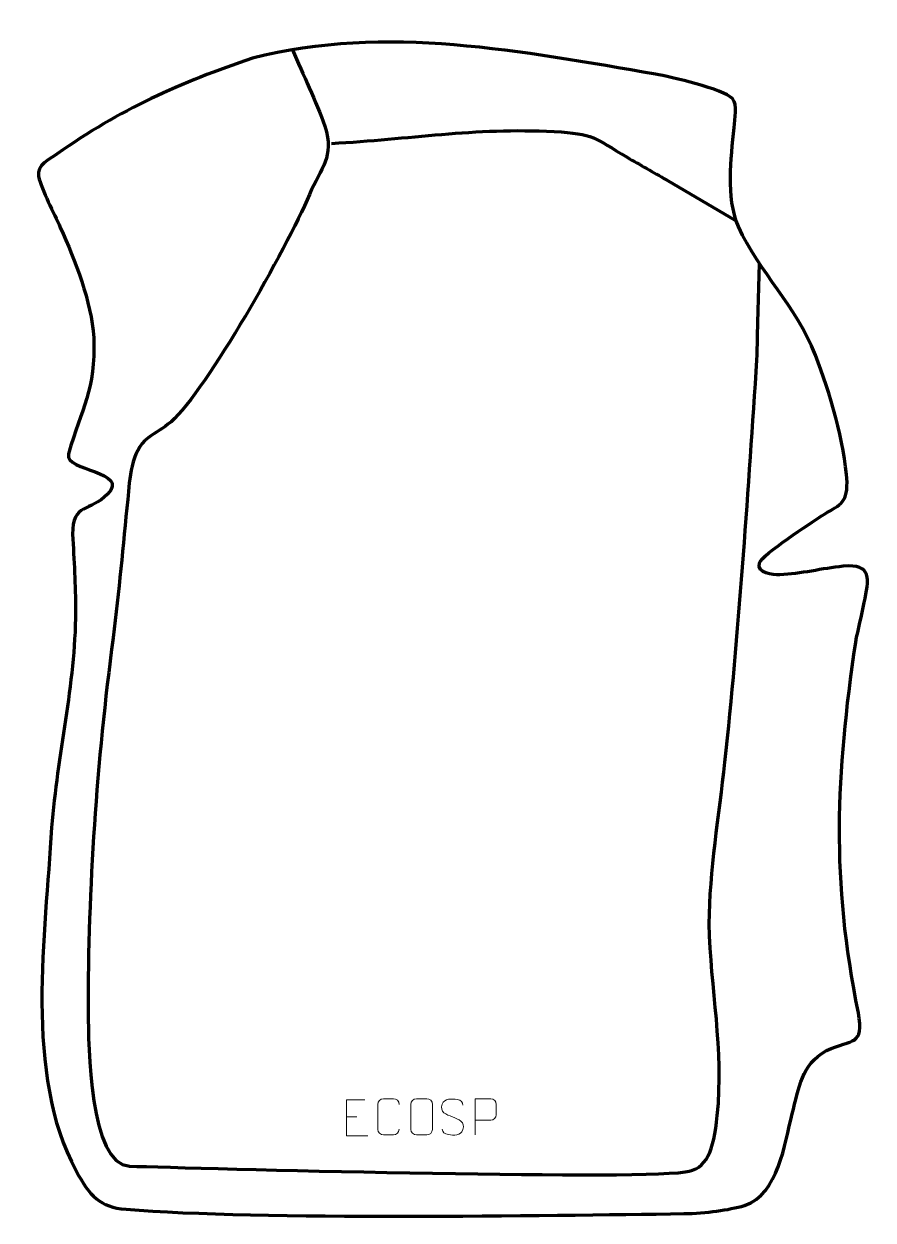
# Model space of a CAD drawing. Header units: millimetres. Extents: x -617 to -28, y 101 to 930.
import ezdxf

# ---------------------------------------------------------------- set-up
doc = ezdxf.new("R2010")
doc.units = ezdxf.units.MM
doc.header["$MEASUREMENT"] = 0
doc.layers.add('layer 2', color=7, linetype='Continuous')
doc.layers.add('layer 3', color=7, linetype='Continuous')

msp = doc.modelspace()

# ---------------------------------------------------------------- linework, layer by layer
at = {"layer": 'layer 2', "color": 142, "lineweight": 158}
for points, knots in [([(-431.0848, 912.04), (-423.7679, 894.7868), (-414.7255, 876.5366), (-408.5226, 859.057), (-408.5226, 859.057), (-402.0075, 837.1001), (-411.1146, 830.8846), (-419.325, 811.6879), (-419.325, 811.6879), (-435.4791, 773.8604), (-490.0813, 677.0193), (-515.276, 654.1254), (-515.276, 654.1254), (-520.9699, 649.4991), (-525.7207, 647.099), (-531.2167, 643.0953), (-531.2167, 643.0953), (-543.3775, 633.4756), (-543.8043, 614.8832), (-545.3169, 600.3764), (-545.3169, 600.3764), (-548.6318, 568.1367), (-551.3594, 536.6482), (-555.4736, 504.4138), (-555.4736, 504.4138), (-566.7582, 418.1677), (-572.9749, 331.801), (-572.7888, 244.7353), (-572.7888, 244.7353), (-572.471, 222.5663), (-571.8377, 139.0878), (-544.1205, 138.3257), (-544.1205, 138.3257), (-495.9975, 137.0026), (-202.4552, 128.5864), (-158.7446, 134.2753), (-158.7446, 134.2753), (-143.6197, 136.2438), (-139.0921, 148.6532), (-136.4881, 173.3264), (-136.4881, 173.3264), (-131.61, 219.5471), (-141.2175, 261.0259), (-142.0501, 306.2917), (-142.0501, 306.2917), (-141.7836, 342.8457), (-135.1808, 381.6882), (-131.1655, 418.2554), (-131.1655, 418.2554), (-121.5287, 507.8657), (-115.5291, 599.0492), (-109.4292, 689.021), (-109.4292, 689.021), (-108.7199, 699.4841), (-108.6797, 709.8177), (-108.4185, 720.2859), (-108.4185, 720.2859), (-108.034, 734.8007), (-107.5945, 749.3165), (-107.1811, 763.8308)], [0, 0, 0, 0, 0.0625, 0.0625, 0.0625, 0.0625, 0.125, 0.125, 0.125, 0.125, 0.1875, 0.1875, 0.1875, 0.1875, 0.25, 0.25, 0.25, 0.25, 0.3125, 0.3125, 0.3125, 0.3125, 0.375, 0.375, 0.375, 0.375, 0.4375, 0.4375, 0.4375, 0.4375, 0.5, 0.5, 0.5, 0.5, 0.5625, 0.5625, 0.5625, 0.5625, 0.625, 0.625, 0.625, 0.625, 0.6875, 0.6875, 0.6875, 0.6875, 0.75, 0.75, 0.75, 0.75, 0.8125, 0.8125, 0.8125, 0.8125, 0.875, 0.875, 0.875, 0.875, 1, 1, 1, 1]), ([(-404.0555, 847.1859), (-349.8905, 850.0221), (-305.2585, 858.322), (-249.6338, 855.3974), (-249.6338, 855.3974), (-222.0934, 853.9494), (-221.4788, 850.9976), (-199.0139, 837.5842), (-199.0139, 837.5842), (-189.9435, 832.3319), (-180.8132, 827.1832), (-171.7221, 821.9669), (-171.7221, 821.9669), (-171.7221, 821.9669), (-123.3479, 793.5659), (-123.3479, 793.5659)], [0, 0, 0, 0, 0.2, 0.2, 0.2, 0.2, 0.4, 0.4, 0.4, 0.4, 0.6, 0.6, 0.6, 0.6, 1, 1, 1, 1])]:
    msp.add_open_spline(points, degree=3, knots=knots, dxfattribs=at)
at = {"layer": 'layer 2', "color": 250, "lineweight": 9}
for points, knots in [([(-380.7683, 184.3986), (-380.7683, 184.3986), (-393.6422, 184.3986), (-393.6422, 184.3986), (-393.6422, 184.3986), (-393.6422, 184.3986), (-393.6422, 159.445), (-393.6422, 159.445), (-393.6422, 159.445), (-393.6422, 159.445), (-378.7764, 159.445), (-378.7764, 159.445)], [0, 0, 0, 0, 0.25, 0.25, 0.25, 0.25, 0.5, 0.5, 0.5, 0.5, 1, 1, 1, 1]), ([(-357.0511, 163.8599), (-357.1909, 161.5365), (-358.8681, 160.0569), (-361.0158, 160.0461), (-361.0158, 160.0461), (-363.3477, 160.0465), (-365.6796, 160.0465), (-368.0111, 160.0461), (-368.0111, 160.0461), (-369.9361, 159.9407), (-371.9082, 161.8252), (-371.897, 163.8425), (-371.897, 163.8425), (-371.8966, 169.6126), (-371.8966, 175.3823), (-371.897, 181.1516), (-371.897, 181.1516), (-371.8928, 183.2897), (-370.1461, 185.0089), (-367.9937, 184.9954), (-367.9937, 184.9954), (-365.668, 184.9954), (-363.3419, 184.9954), (-361.0158, 184.9954), (-361.0158, 184.9954), (-359.0692, 185.0309), (-357.0778, 183.5394), (-357.0511, 181.1018)], [0, 0, 0, 0, 0.125, 0.125, 0.125, 0.125, 0.25, 0.25, 0.25, 0.25, 0.375, 0.375, 0.375, 0.375, 0.5, 0.5, 0.5, 0.5, 0.625, 0.625, 0.625, 0.625, 0.75, 0.75, 0.75, 0.75, 1, 1, 1, 1]), ([(-345.0548, 185.0182), (-342.6887, 185.0182), (-340.3222, 185.0182), (-337.9557, 185.0182), (-337.9557, 185.0182), (-335.9752, 185.0538), (-333.9492, 183.5595), (-333.9221, 181.1174), (-333.9221, 181.1174), (-333.9225, 175.36), (-333.9225, 169.6022), (-333.9221, 163.844), (-333.9221, 163.844), (-334.0642, 161.5164), (-335.7706, 160.0341), (-337.9557, 160.0233), (-337.9557, 160.0233), (-340.3281, 160.0237), (-342.7005, 160.0237), (-345.0725, 160.0233), (-345.0725, 160.0233), (-347.031, 159.9177), (-349.0374, 161.8056), (-349.026, 163.8266), (-349.026, 163.8266), (-349.0256, 169.6072), (-349.0256, 175.3875), (-349.026, 181.1673), (-349.026, 181.1673), (-349.0217, 183.3093), (-347.2446, 185.0318), (-345.0548, 185.0182)], [0, 0, 0, 0, 0.11111111, 0.11111111, 0.11111111, 0.11111111, 0.22222222, 0.22222222, 0.22222222, 0.22222222, 0.33333333, 0.33333333, 0.33333333, 0.33333333, 0.44444444, 0.44444444, 0.44444444, 0.44444444, 0.55555556, 0.55555556, 0.55555556, 0.55555556, 0.66666667, 0.66666667, 0.66666667, 0.66666667, 0.77777778, 0.77777778, 0.77777778, 0.77777778, 1, 1, 1, 1]), ([(-320.0581, 172.519), (-324.3064, 173.9894), (-329.2145, 175.7852), (-327.2094, 181.3055), (-327.2094, 181.3055), (-325.7059, 185.4454), (-320.4923, 185.0569), (-316.8887, 184.4558), (-316.8887, 184.4558), (-314.0281, 183.9786), (-313.1634, 182.7654), (-312.8528, 180.6813)], [0, 0, 0, 0, 0.25, 0.25, 0.25, 0.25, 0.5, 0.5, 0.5, 0.5, 1, 1, 1, 1]), ([(-304.3902, 160.0421), (-304.3902, 160.0421), (-304.3902, 184.9957), (-304.3902, 184.9957), (-304.3902, 184.9957), (-300.7952, 184.9957), (-297.1999, 184.9957), (-293.6045, 184.9957), (-293.6045, 184.9957), (-291.2793, 184.9578), (-289.7219, 183.4677), (-289.7261, 181.1016), (-289.7261, 181.1016), (-289.7265, 179.0659), (-289.7265, 176.0066), (-289.7261, 173.9706), (-289.7261, 173.9706), (-289.7326, 172.0952), (-291.5448, 170.1533), (-293.5544, 170.1342), (-293.5544, 170.1342), (-293.5544, 170.1342), (-304.3902, 170.1342), (-304.3902, 170.1342)], [0, 0, 0, 0, 0.14285714, 0.14285714, 0.14285714, 0.14285714, 0.28571429, 0.28571429, 0.28571429, 0.28571429, 0.42857143, 0.42857143, 0.42857143, 0.42857143, 0.57142857, 0.57142857, 0.57142857, 0.57142857, 0.71428571, 0.71428571, 0.71428571, 0.71428571, 1, 1, 1, 1]), ([(-320.0581, 172.5189), (-316.0395, 170.8722), (-311.01, 168.9839), (-312.844, 163.6236), (-312.844, 163.6236), (-314.3038, 159.3572), (-319.2146, 159.6139), (-322.9407, 160.1686), (-322.9407, 160.1686), (-325.6907, 160.5784), (-326.9116, 161.7919), (-327.2896, 163.9041)], [0, 0, 0, 0, 0.25, 0.25, 0.25, 0.25, 0.5, 0.5, 0.5, 0.5, 1, 1, 1, 1])]:
    msp.add_open_spline(points, degree=3, knots=knots, dxfattribs=at)
msp.add_open_spline([(-393.6422, 172.5189), (-393.6422, 172.5189), (-386.4741, 172.5189), (-386.4741, 172.5189)], degree=3, dxfattribs=at)
at = {"layer": 'layer 3', "color": 242, "lineweight": 158}
msp.add_open_spline([(-594.1747, 839.9356), (-551.7797, 870.0881), (-508.0048, 889.9215), (-458.7622, 906.1438), (-458.7622, 906.1438), (-366.5598, 929.9925), (-271.1138, 910.7536), (-179.26, 895.1333), (-179.26, 895.1333), (-169.1999, 893.3803), (-131.9247, 884.7305), (-125.982, 878.1995), (-125.982, 878.1995), (-122.0501, 873.8783), (-124.3818, 864.0127), (-124.8493, 858.3138), (-124.8493, 858.3138), (-126.7972, 836.153), (-130.6655, 810.5965), (-121.8548, 789.6225), (-121.8548, 789.6225), (-106.9005, 756.9071), (-82.0861, 735.2698), (-68.4544, 700.4627), (-68.4544, 700.4627), (-58.4263, 674.1012), (-47.9633, 640.5014), (-46.5087, 612.322), (-46.5087, 612.322), (-46.1384, 596.8043), (-52.6012, 596.5409), (-64.1156, 588.9533), (-64.1156, 588.9533), (-71.4021, 584.0985), (-105.1847, 562.4335), (-107.119, 556.4391), (-107.119, 556.4391), (-109.5636, 548.8631), (-97.7652, 548.0841), (-93.1147, 548.231), (-93.1147, 548.231), (-78.5958, 548.6897), (-63.6424, 552.6931), (-49.2838, 554.1155), (-49.2838, 554.1155), (-28.4265, 556.1817), (-31.4539, 544.9011), (-34.4992, 528.8987), (-34.4992, 528.8987), (-36.261, 519.7064), (-38.8627, 510.587), (-40.473, 501.4725), (-40.473, 501.4725), (-54.1195, 408.816), (-57.4119, 337.2), (-38.6268, 244.6283), (-38.6268, 244.6283), (-34.7362, 221.2341), (-42.4125, 226.9477), (-60.7057, 218.4491), (-60.7057, 218.4491), (-78.535, 208.4478), (-79.6545, 192.7), (-84.5948, 174.4772), (-84.5948, 174.4772), (-89.8533, 153.3169), (-93.8254, 119.4283), (-117.53, 111.0357), (-117.53, 111.0357), (-129.115, 107.928), (-143.7462, 105.6285), (-159.7242, 105.4119), (-159.7242, 105.4119), (-255.1537, 104.1181), (-453.3902, 100.9527), (-546.4852, 108.409), (-546.4852, 108.409), (-564.5558, 109.8563), (-571.6903, 117.587), (-581.1508, 135.0997), (-581.1508, 135.0997), (-617.289, 201.9967), (-602.4068, 299.096), (-598.0833, 372.9447), (-598.0833, 372.9447), (-594.1818, 423.6899), (-581.7604, 471.4566), (-581.4746, 522.9055), (-581.4746, 522.9055), (-581.4565, 541.1964), (-582.5753, 558.1341), (-583.5583, 576.3027), (-583.5583, 576.3027), (-583.6564, 598.1083), (-571.3772, 591.6702), (-559.2699, 604.0973), (-559.2699, 604.0973), (-543.6276, 620.1527), (-589.0197, 619.7779), (-586.377, 631.9432), (-586.377, 631.9432), (-577.2276, 663.9167), (-567.4478, 676.148), (-568.8859, 712.3141), (-568.8859, 712.3141), (-570.5613, 738.1171), (-581.6158, 765.4604), (-592.0458, 789.0029), (-592.0458, 789.0029), (-596.3636, 798.7489), (-604.9519, 814.7236), (-607.2279, 824.367), (-607.2279, 824.367), (-608.3532, 832.4563), (-600.0444, 835.7798), (-594.1747, 839.9356)], degree=3, knots=[0, 0, 0, 0, 0.03333333, 0.03333333, 0.03333333, 0.03333333, 0.06666667, 0.06666667, 0.06666667, 0.06666667, 0.1, 0.1, 0.1, 0.1, 0.13333333, 0.13333333, 0.13333333, 0.13333333, 0.16666667, 0.16666667, 0.16666667, 0.16666667, 0.2, 0.2, 0.2, 0.2, 0.23333333, 0.23333333, 0.23333333, 0.23333333, 0.26666667, 0.26666667, 0.26666667, 0.26666667, 0.3, 0.3, 0.3, 0.3, 0.33333333, 0.33333333, 0.33333333, 0.33333333, 0.36666667, 0.36666667, 0.36666667, 0.36666667, 0.4, 0.4, 0.4, 0.4, 0.43333333, 0.43333333, 0.43333333, 0.43333333, 0.46666667, 0.46666667, 0.46666667, 0.46666667, 0.5, 0.5, 0.5, 0.5, 0.53333333, 0.53333333, 0.53333333, 0.53333333, 0.56666667, 0.56666667, 0.56666667, 0.56666667, 0.6, 0.6, 0.6, 0.6, 0.63333333, 0.63333333, 0.63333333, 0.63333333, 0.66666667, 0.66666667, 0.66666667, 0.66666667, 0.7, 0.7, 0.7, 0.7, 0.73333333, 0.73333333, 0.73333333, 0.73333333, 0.76666667, 0.76666667, 0.76666667, 0.76666667, 0.8, 0.8, 0.8, 0.8, 0.83333333, 0.83333333, 0.83333333, 0.83333333, 0.86666667, 0.86666667, 0.86666667, 0.86666667, 0.9, 0.9, 0.9, 0.9, 0.93333333, 0.93333333, 0.93333333, 0.93333333, 1, 1, 1, 1], dxfattribs=at)

doc.saveas('drawing.dxf')
